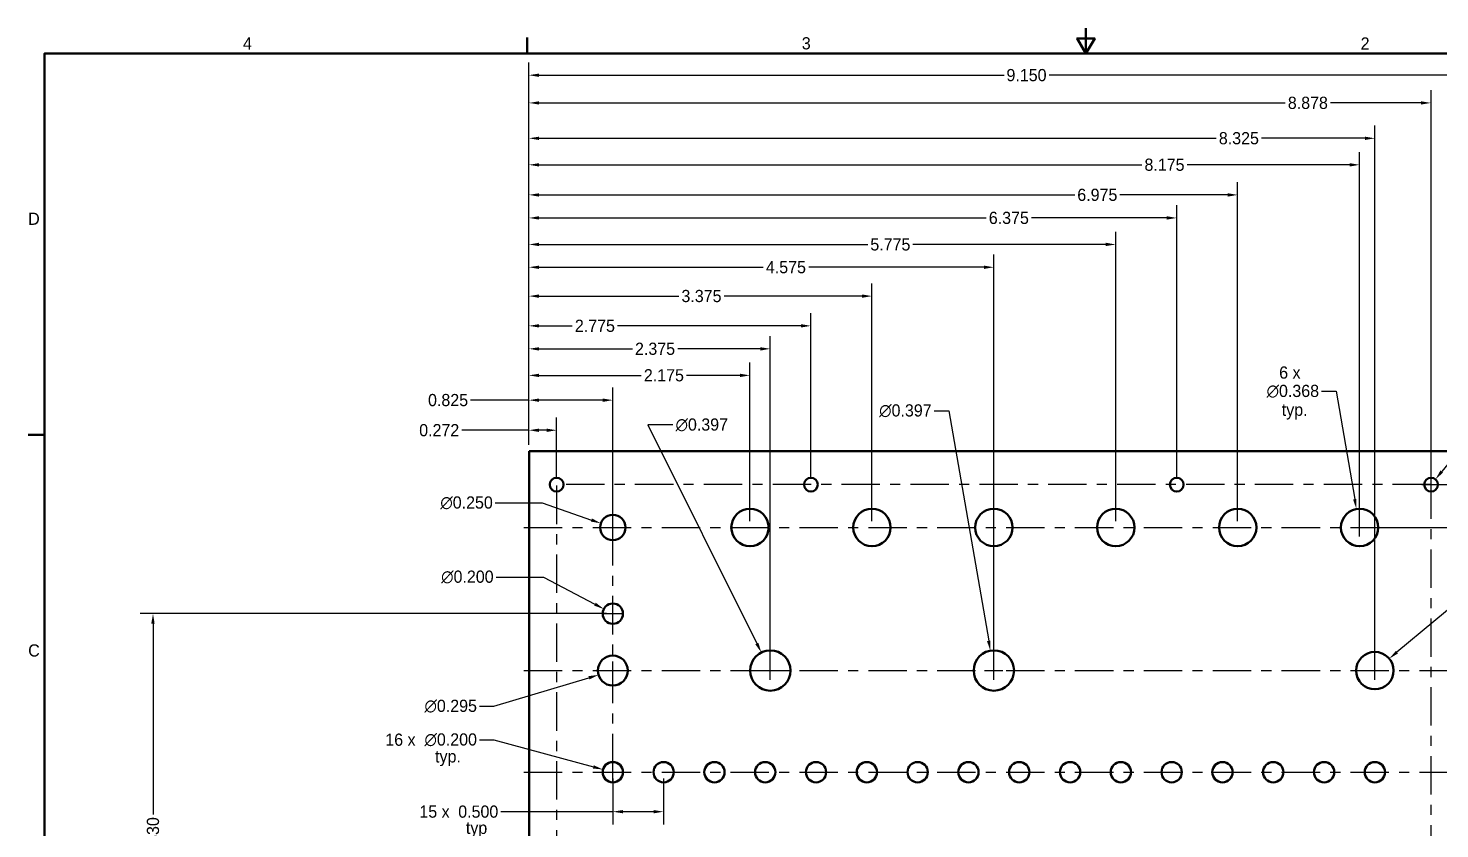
# Paper-space layout 'Layout1' of a CAD drawing. Extents: x 0.5 to 21.5, y 0.2 to 16.7.
# Drawn here: x 0.59 to 14.48, y 8.87 to 16.75 of the extents above; entities that cross this region are included whole.
import ezdxf

# ---------------------------------------------------------------- set-up
doc = ezdxf.new("R2010")
doc.units = 0
doc.header["$LTSCALE"] = 0.015748
doc.header["$MEASUREMENT"] = 0
doc.linetypes.add('ACAD_ISO08W100', pattern=[36, 24, -3, 6, -3])
doc.layers.add('Dimensions', color=7, linetype='Continuous', lineweight=25)
doc.layers.add('Sketch Lines', color=7, linetype='Continuous', lineweight=25)
doc.styles.add('DEFAULT-ANSI', font='ARIAL.TTF', dxfattribs={"width": 0.94})
doc.styles.add('TextStyle13', font='ARIAL.TTF', dxfattribs={"width": 0.94})
doc.styles.add('TextStyle8', font='ARIAL.TTF', dxfattribs={"width": 0.94})
doc.dimstyles.new('ANSI - ALIGNED', dxfattribs={"dimtxt": 0.12, "dimasz": 0.098425, "dimexe": 0.125, "dimexo": 0.0625, "dimgap": 0.031496, "dimtad": 0, "dimtoh": 1, "dimdec": 3, "dimrnd": 1e-08, "dimzin": 0, "dimdsep": 46, "dimtxsty": 'TextStyle8', "dimblk2": 'CLOSED', "dimcen": 0.09, "dimdle": 0.393701, "dimclrd": 47, "dimclre": 47, "dimclrt": 47, "dimadec": 0, "dimazin": 0, "dimtfac": 1, "dimtofl": 0, "dimtmove": 0, "dimatfit": 3, "dimfxl": 1, "dimtolj": 1, "dimtzin": 0, "dimlwd": 25, "dimlwe": 25, "dimarcsym": 0})

# ---------------------------------------------------------------- blocks, each defined once
blk = doc.blocks.new('2dTransBorder1')
at = {"layer": 'Sketch Lines', "color": 7, "linetype": 'Continuous', "lineweight": 50}
for points in [[(27.94, 42.545), (27.94, 41.91), (27.72, 42.291), (28.16, 42.291), (27.94, 41.91)], [(13.97, 41.91), (13.97, 42.317)], [(1.905, 1.27), (1.905, 41.91), (53.975, 41.91), (53.975, 1.27), (1.905, 1.27)], [(1.905, 32.385), (1.498, 32.385)]]:
    blk.add_lwpolyline(points, dxfattribs=at)
blk = doc.blocks.new('*D4')
at = {"layer": 'Defpoints', "color": 0, "linetype": 'Continuous'}
for p in [(6.343, 9.429), (6.843, 9.429), (6.843, 9.04)]:
    blk.add_point(p, dxfattribs=at)
at = {"layer": 'Dimensions', "color": 47, "linetype": 'Continuous', "lineweight": 25}
for p, q in [((6.343, 9.366), (6.343, 8.915)), ((6.843, 9.366), (6.843, 8.915)), ((6.343, 9.04), (5.241, 9.04)), ((6.745, 9.04), (6.442, 9.04))]:
    blk.add_line(p, q, dxfattribs=at)
at = {"layer": 'Dimensions', "color": 47, "linetype": 'Continuous'}
for points in [[(6.442, 9.056), (6.442, 9.024), (6.343, 9.04)], [(6.745, 9.056), (6.745, 9.024), (6.843, 9.04)]]:
    blk.add_solid(points, dxfattribs=at)
at = {"layer": 'Dimensions', "color": 47, "linetype": 'Continuous', "lineweight": 25, "insert": (5.019, 9.04), "char_height": 0.12, "attachment_point": 5, "style": 'TextStyle8'}
blk.add_mtext('\\A1;0.500', dxfattribs=at)
blk = doc.blocks.new('_Closed')
at = {"color": 0, "linetype": 'ByBlock', "lineweight": -2}
for p, q in [((-1, 0.17), (0, 0)), ((-1, 0.17), (-1, -0.17)), ((0, 0), (-1, -0.17)), ((0, 0), (-1, 0))]:
    blk.add_line(p, q, dxfattribs=at)
blk = doc.blocks.new('*D5')
at = {"layer": 'Defpoints', "color": 0, "linetype": 'Continuous'}
for p in [(5.518, 16.288), (5.518, 12.587), (14.668, 12.587)]:
    blk.add_point(p, dxfattribs=at)
at = {"layer": 'Dimensions', "color": 47, "linetype": 'Continuous', "lineweight": 25}
for p, q in [((5.518, 12.649), (5.518, 16.413)), ((14.668, 12.649), (14.668, 16.413)), ((5.617, 16.288), (10.194, 16.288)), ((14.57, 16.288), (10.637, 16.288))]:
    blk.add_line(p, q, dxfattribs=at)
at = {"layer": 'Dimensions', "color": 47, "linetype": 'Continuous'}
for points in [[(5.617, 16.304), (5.617, 16.271), (5.518, 16.288)], [(14.57, 16.304), (14.57, 16.271), (14.668, 16.288)]]:
    blk.add_solid(points, dxfattribs=at)
at = {"layer": 'Dimensions', "color": 47, "linetype": 'Continuous', "lineweight": 25, "insert": (10.415, 16.288), "char_height": 0.12, "attachment_point": 5, "style": 'TextStyle8'}
blk.add_mtext('\\A1;9.150', dxfattribs=at)
blk = doc.blocks.new('*D6')
at = {"layer": 'Defpoints', "color": 0, "linetype": 'Continuous'}
for p in [(5.518, 16.015), (5.518, 12.587), (14.396, 12.259)]:
    blk.add_point(p, dxfattribs=at)
at = {"layer": 'Dimensions', "color": 47, "linetype": 'Continuous', "lineweight": 25}
for p, q in [((5.518, 12.649), (5.518, 16.14)), ((14.396, 12.321), (14.396, 16.14)), ((5.617, 16.015), (12.962, 16.015)), ((14.298, 16.015), (13.406, 16.015))]:
    blk.add_line(p, q, dxfattribs=at)
at = {"layer": 'Dimensions', "color": 47, "linetype": 'Continuous'}
for points in [[(5.617, 16.031), (5.617, 15.999), (5.518, 16.015)], [(14.298, 16.031), (14.298, 15.999), (14.396, 16.015)]]:
    blk.add_solid(points, dxfattribs=at)
at = {"layer": 'Dimensions', "color": 47, "linetype": 'Continuous', "lineweight": 25, "insert": (13.184, 16.015), "char_height": 0.12, "attachment_point": 5, "style": 'TextStyle8'}
blk.add_mtext('\\A1;8.878', dxfattribs=at)
blk = doc.blocks.new('*D7')
at = {"layer": 'Defpoints', "color": 0, "linetype": 'Continuous'}
for p in [(5.518, 15.667), (5.518, 12.587), (13.843, 10.429)]:
    blk.add_point(p, dxfattribs=at)
at = {"layer": 'Dimensions', "color": 47, "linetype": 'Continuous', "lineweight": 25}
for p, q in [((5.518, 12.649), (5.518, 15.792)), ((13.843, 10.491), (13.843, 15.792)), ((5.617, 15.667), (12.282, 15.667)), ((13.745, 15.667), (12.727, 15.667))]:
    blk.add_line(p, q, dxfattribs=at)
at = {"layer": 'Dimensions', "color": 47, "linetype": 'Continuous'}
for points in [[(5.617, 15.683), (5.617, 15.65), (5.518, 15.667)], [(13.745, 15.683), (13.745, 15.65), (13.843, 15.667)]]:
    blk.add_solid(points, dxfattribs=at)
at = {"layer": 'Dimensions', "color": 47, "linetype": 'Continuous', "lineweight": 25, "insert": (12.505, 15.667), "char_height": 0.12, "attachment_point": 5, "style": 'TextStyle8'}
blk.add_mtext('\\A1;8.325', dxfattribs=at)
blk = doc.blocks.new('*D8')
at = {"layer": 'Defpoints', "color": 0, "linetype": 'Continuous'}
for p in [(5.518, 15.406), (5.518, 12.587), (13.693, 11.837)]:
    blk.add_point(p, dxfattribs=at)
at = {"layer": 'Dimensions', "color": 47, "linetype": 'Continuous', "lineweight": 25}
for p, q in [((5.518, 12.649), (5.518, 15.531)), ((13.693, 11.899), (13.693, 15.531)), ((5.617, 15.406), (11.551, 15.406)), ((13.595, 15.406), (11.996, 15.406))]:
    blk.add_line(p, q, dxfattribs=at)
at = {"layer": 'Dimensions', "color": 47, "linetype": 'Continuous'}
for points in [[(5.617, 15.422), (5.617, 15.389), (5.518, 15.406)], [(13.595, 15.422), (13.595, 15.389), (13.693, 15.406)]]:
    blk.add_solid(points, dxfattribs=at)
at = {"layer": 'Dimensions', "color": 47, "linetype": 'Continuous', "lineweight": 25, "insert": (11.773, 15.406), "char_height": 0.12, "attachment_point": 5, "style": 'TextStyle8'}
blk.add_mtext('\\A1;8.175', dxfattribs=at)
blk = doc.blocks.new('*D9')
at = {"layer": 'Defpoints', "color": 0, "linetype": 'Continuous'}
for p in [(5.518, 15.11), (5.518, 12.587), (12.493, 11.837)]:
    blk.add_point(p, dxfattribs=at)
at = {"layer": 'Dimensions', "color": 47, "linetype": 'Continuous', "lineweight": 25}
for p, q in [((5.518, 12.649), (5.518, 15.235)), ((12.493, 11.899), (12.493, 15.235)), ((5.617, 15.11), (10.889, 15.11)), ((12.395, 15.11), (11.334, 15.11))]:
    blk.add_line(p, q, dxfattribs=at)
at = {"layer": 'Dimensions', "color": 47, "linetype": 'Continuous'}
for points in [[(5.617, 15.126), (5.617, 15.093), (5.518, 15.11)], [(12.395, 15.126), (12.395, 15.093), (12.493, 15.11)]]:
    blk.add_solid(points, dxfattribs=at)
at = {"layer": 'Dimensions', "color": 47, "linetype": 'Continuous', "lineweight": 25, "insert": (11.112, 15.11), "char_height": 0.12, "attachment_point": 5, "style": 'TextStyle8'}
blk.add_mtext('\\A1;6.975', dxfattribs=at)
blk = doc.blocks.new('*D10')
at = {"layer": 'Defpoints', "color": 0, "linetype": 'Continuous'}
for p in [(5.518, 14.883), (5.518, 12.587), (11.893, 12.259)]:
    blk.add_point(p, dxfattribs=at)
at = {"layer": 'Dimensions', "color": 47, "linetype": 'Continuous', "lineweight": 25}
for p, q in [((5.518, 12.649), (5.518, 15.008)), ((11.893, 12.321), (11.893, 15.008)), ((5.617, 14.883), (10.019, 14.883)), ((11.795, 14.883), (10.464, 14.883))]:
    blk.add_line(p, q, dxfattribs=at)
at = {"layer": 'Dimensions', "color": 47, "linetype": 'Continuous'}
for points in [[(5.617, 14.9), (5.617, 14.867), (5.518, 14.883)], [(11.795, 14.9), (11.795, 14.867), (11.893, 14.883)]]:
    blk.add_solid(points, dxfattribs=at)
at = {"layer": 'Dimensions', "color": 47, "linetype": 'Continuous', "lineweight": 25, "insert": (10.241, 14.883), "char_height": 0.12, "attachment_point": 5, "style": 'TextStyle8'}
blk.add_mtext('\\A1;6.375', dxfattribs=at)
blk = doc.blocks.new('*D11')
at = {"layer": 'Defpoints', "color": 0, "linetype": 'Continuous'}
for p in [(5.518, 14.622), (5.518, 12.587), (11.293, 11.837)]:
    blk.add_point(p, dxfattribs=at)
at = {"layer": 'Dimensions', "color": 47, "linetype": 'Continuous', "lineweight": 25}
for p, q in [((5.518, 12.649), (5.518, 14.747)), ((11.293, 11.899), (11.293, 14.747)), ((5.617, 14.622), (8.852, 14.622)), ((11.195, 14.622), (9.297, 14.622))]:
    blk.add_line(p, q, dxfattribs=at)
at = {"layer": 'Dimensions', "color": 47, "linetype": 'Continuous'}
for points in [[(5.617, 14.639), (5.617, 14.606), (5.518, 14.622)], [(11.195, 14.639), (11.195, 14.606), (11.293, 14.622)]]:
    blk.add_solid(points, dxfattribs=at)
at = {"layer": 'Dimensions', "color": 47, "linetype": 'Continuous', "lineweight": 25, "insert": (9.075, 14.622), "char_height": 0.12, "attachment_point": 5, "style": 'TextStyle8'}
blk.add_mtext('\\A1;5.775', dxfattribs=at)
blk = doc.blocks.new('*D12')
at = {"layer": 'Defpoints', "color": 0, "linetype": 'Continuous'}
for p in [(5.518, 14.114), (5.518, 12.587), (8.893, 11.837)]:
    blk.add_point(p, dxfattribs=at)
at = {"layer": 'Dimensions', "color": 47, "linetype": 'Continuous', "lineweight": 25}
for p, q in [((5.518, 12.649), (5.518, 14.239)), ((8.893, 11.899), (8.893, 14.239)), ((5.617, 14.114), (6.994, 14.114)), ((8.795, 14.114), (7.438, 14.114))]:
    blk.add_line(p, q, dxfattribs=at)
at = {"layer": 'Dimensions', "color": 47, "linetype": 'Continuous'}
for points in [[(5.617, 14.13), (5.617, 14.097), (5.518, 14.114)], [(8.795, 14.13), (8.795, 14.097), (8.893, 14.114)]]:
    blk.add_solid(points, dxfattribs=at)
at = {"layer": 'Dimensions', "color": 47, "linetype": 'Continuous', "lineweight": 25, "insert": (7.216, 14.114), "char_height": 0.12, "attachment_point": 5, "style": 'TextStyle8'}
blk.add_mtext('\\A1;3.375', dxfattribs=at)
blk = doc.blocks.new('*D13')
at = {"layer": 'Defpoints', "color": 0, "linetype": 'Continuous'}
for p in [(5.518, 13.821), (5.518, 12.587), (8.293, 12.259)]:
    blk.add_point(p, dxfattribs=at)
at = {"layer": 'Dimensions', "color": 47, "linetype": 'Continuous', "lineweight": 25}
for p, q in [((5.518, 12.649), (5.518, 13.946)), ((8.293, 12.321), (8.293, 13.946)), ((5.617, 13.821), (5.944, 13.821)), ((8.195, 13.821), (6.39, 13.821))]:
    blk.add_line(p, q, dxfattribs=at)
at = {"layer": 'Dimensions', "color": 47, "linetype": 'Continuous'}
for points in [[(5.617, 13.838), (5.617, 13.805), (5.518, 13.821)], [(8.195, 13.838), (8.195, 13.805), (8.293, 13.821)]]:
    blk.add_solid(points, dxfattribs=at)
at = {"layer": 'Dimensions', "color": 47, "linetype": 'Continuous', "lineweight": 25, "insert": (6.167, 13.821), "char_height": 0.12, "attachment_point": 5, "style": 'TextStyle8'}
blk.add_mtext('\\A1;2.775', dxfattribs=at)
blk = doc.blocks.new('*D14')
at = {"layer": 'Defpoints', "color": 0, "linetype": 'Continuous'}
for p in [(5.518, 13.334), (5.518, 12.587), (7.693, 11.837)]:
    blk.add_point(p, dxfattribs=at)
at = {"layer": 'Dimensions', "color": 47, "linetype": 'Continuous', "lineweight": 25}
for p, q in [((5.518, 12.649), (5.518, 13.459)), ((7.693, 11.899), (7.693, 13.459)), ((5.617, 13.334), (6.623, 13.334)), ((7.595, 13.334), (7.069, 13.334))]:
    blk.add_line(p, q, dxfattribs=at)
at = {"layer": 'Dimensions', "color": 47, "linetype": 'Continuous'}
for points in [[(5.617, 13.35), (5.617, 13.317), (5.518, 13.334)], [(7.595, 13.35), (7.595, 13.317), (7.693, 13.334)]]:
    blk.add_solid(points, dxfattribs=at)
at = {"layer": 'Dimensions', "color": 47, "linetype": 'Continuous', "lineweight": 25, "insert": (6.846, 13.334), "char_height": 0.12, "attachment_point": 5, "style": 'TextStyle8'}
blk.add_mtext('\\A1;2.175', dxfattribs=at)
blk = doc.blocks.new('*D15')
at = {"layer": 'Defpoints', "color": 0, "linetype": 'Continuous'}
for p in [(5.518, 13.09), (5.518, 12.587), (6.343, 11.837)]:
    blk.add_point(p, dxfattribs=at)
at = {"layer": 'Dimensions', "color": 47, "linetype": 'Continuous', "lineweight": 25}
for p, q in [((5.518, 12.649), (5.518, 13.215)), ((6.343, 11.899), (6.343, 13.215)), ((5.518, 13.09), (4.944, 13.09)), ((6.245, 13.09), (5.617, 13.09))]:
    blk.add_line(p, q, dxfattribs=at)
at = {"layer": 'Dimensions', "color": 47, "linetype": 'Continuous'}
for points in [[(5.617, 13.106), (5.617, 13.073), (5.518, 13.09)], [(6.245, 13.106), (6.245, 13.073), (6.343, 13.09)]]:
    blk.add_solid(points, dxfattribs=at)
at = {"layer": 'Dimensions', "color": 47, "linetype": 'Continuous', "lineweight": 25, "insert": (4.722, 13.09), "char_height": 0.12, "attachment_point": 5, "style": 'TextStyle8'}
blk.add_mtext('\\A1;0.825', dxfattribs=at)
blk = doc.blocks.new('*D16')
at = {"layer": 'Defpoints', "color": 0, "linetype": 'Continuous'}
for p in [(5.518, 12.794), (5.518, 12.587), (5.79, 12.259)]:
    blk.add_point(p, dxfattribs=at)
at = {"layer": 'Dimensions', "color": 47, "linetype": 'Continuous', "lineweight": 25}
for p, q in [((5.518, 12.794), (4.856, 12.794)), ((5.518, 12.649), (5.518, 12.919)), ((5.692, 12.794), (5.617, 12.794)), ((5.79, 12.321), (5.79, 12.919))]:
    blk.add_line(p, q, dxfattribs=at)
at = {"layer": 'Dimensions', "color": 47, "linetype": 'Continuous'}
for points in [[(5.617, 12.81), (5.617, 12.777), (5.518, 12.794)], [(5.692, 12.81), (5.692, 12.777), (5.79, 12.794)]]:
    blk.add_solid(points, dxfattribs=at)
at = {"layer": 'Dimensions', "color": 47, "linetype": 'Continuous', "lineweight": 25, "insert": (4.635, 12.794), "char_height": 0.12, "attachment_point": 5, "style": 'TextStyle8'}
blk.add_mtext('\\A1;0.272', dxfattribs=at)
blk = doc.blocks.new('*D20')
at = {"layer": 'Defpoints', "color": 0, "linetype": 'Continuous'}
for p in [(14.396, 12.259), (14.668, 6.159), (18.439, 6.159)]:
    blk.add_point(p, dxfattribs=at)
at = {"layer": 'Dimensions', "color": 47, "linetype": 'Continuous', "lineweight": 25}
for p, q in [((14.459, 12.259), (18.564, 12.259)), ((18.439, 12.16), (18.439, 11.648)), ((18.439, 6.257), (18.439, 11.204)), ((14.731, 6.159), (18.564, 6.159))]:
    blk.add_line(p, q, dxfattribs=at)
at = {"layer": 'Dimensions', "color": 47, "linetype": 'Continuous'}
for points in [[(18.423, 12.16), (18.456, 12.16), (18.439, 12.259)], [(18.423, 6.257), (18.456, 6.257), (18.439, 6.159)]]:
    blk.add_solid(points, dxfattribs=at)
at = {"layer": 'Dimensions', "color": 47, "linetype": 'Continuous', "lineweight": 25, "insert": (18.439, 11.426), "char_height": 0.12, "attachment_point": 5, "rotation": 90, "style": 'TextStyle8'}
blk.add_mtext('\\A1;6.100', dxfattribs=at)
blk = doc.blocks.new('*D24')
at = {"layer": 'Defpoints', "color": 0, "linetype": 'Continuous'}
for p in [(1.818, 10.989), (6.343, 10.989), (5.518, 6.159)]:
    blk.add_point(p, dxfattribs=at)
at = {"layer": 'Dimensions', "color": 47, "linetype": 'Continuous', "lineweight": 25}
for p, q in [((6.281, 10.989), (1.693, 10.989)), ((1.818, 10.89), (1.818, 9.013)), ((1.818, 6.257), (1.818, 8.565)), ((5.456, 6.159), (1.693, 6.159))]:
    blk.add_line(p, q, dxfattribs=at)
at = {"layer": 'Dimensions', "color": 47, "linetype": 'Continuous'}
for points in [[(1.801, 10.89), (1.834, 10.89), (1.818, 10.989)], [(1.801, 6.257), (1.834, 6.257), (1.818, 6.159)]]:
    blk.add_solid(points, dxfattribs=at)
at = {"layer": 'Dimensions', "color": 47, "linetype": 'Continuous', "lineweight": 25, "insert": (1.818, 8.789), "char_height": 0.12, "attachment_point": 5, "rotation": 90, "style": 'TextStyle8'}
blk.add_mtext('\\A1;4.830', dxfattribs=at)
blk = doc.blocks.new('*D51')
at = {"layer": 'Defpoints', "color": 0, "linetype": 'Continuous'}
for p in [(13.985, 10.546), (13.702, 10.311)]:
    blk.add_point(p, dxfattribs=at)
at = {"layer": 'Dimensions', "color": 47, "linetype": 'Continuous', "lineweight": 25}
for p, q in [((14.908, 11.314), (14.061, 10.609)), ((15.051, 11.314), (14.908, 11.314)), ((13.753, 10.429), (13.933, 10.429)), ((13.843, 10.339), (13.843, 10.519))]:
    blk.add_line(p, q, dxfattribs=at)
at = {"layer": 'Dimensions', "color": 47, "linetype": 'Continuous'}
blk.add_solid([(14.05, 10.622), (14.071, 10.597), (13.985, 10.546)], dxfattribs=at)
at = {"layer": 'Dimensions', "color": 47, "linetype": 'Continuous', "lineweight": 25, "insert": (15.334, 11.314), "char_height": 0.12, "attachment_point": 5, "style": 'TextStyle8'}
blk.add_mtext('\\A1;∅0.368', dxfattribs=at)
blk = doc.blocks.new('*D52')
at = {"layer": 'Defpoints', "color": 0, "linetype": 'Continuous'}
for p in [(6.485, 10.471), (6.202, 10.386)]:
    blk.add_point(p, dxfattribs=at)
at = {"layer": 'Dimensions', "color": 47, "linetype": 'Continuous', "lineweight": 25}
for p, q in [((6.253, 10.429), (6.433, 10.429)), ((6.343, 10.339), (6.343, 10.519)), ((5.174, 10.078), (6.108, 10.358)), ((5.031, 10.078), (5.174, 10.078))]:
    blk.add_line(p, q, dxfattribs=at)
at = {"layer": 'Dimensions', "color": 47, "linetype": 'Continuous'}
blk.add_solid([(6.103, 10.374), (6.113, 10.342), (6.202, 10.386)], dxfattribs=at)
at = {"layer": 'Dimensions', "color": 47, "linetype": 'Continuous', "lineweight": 25, "insert": (4.748, 10.078), "char_height": 0.12, "attachment_point": 5, "style": 'TextStyle8'}
blk.add_mtext('\\A1;∅0.295', dxfattribs=at)
blk = doc.blocks.new('*D53')
at = {"layer": 'Defpoints', "color": 0, "linetype": 'Continuous'}
for p in [(14.44, 12.311), (14.353, 12.206)]:
    blk.add_point(p, dxfattribs=at)
at = {"layer": 'Dimensions', "color": 47, "linetype": 'Continuous', "lineweight": 25}
for p, q in [((14.904, 12.878), (14.502, 12.387)), ((15.048, 12.878), (14.904, 12.878)), ((14.306, 12.259), (14.486, 12.259)), ((14.396, 12.169), (14.396, 12.349))]:
    blk.add_line(p, q, dxfattribs=at)
at = {"layer": 'Dimensions', "color": 47, "linetype": 'Continuous'}
blk.add_solid([(14.489, 12.398), (14.515, 12.377), (14.44, 12.311)], dxfattribs=at)
at = {"layer": 'Dimensions', "color": 47, "linetype": 'Continuous', "lineweight": 25, "insert": (15.331, 12.878), "char_height": 0.12, "attachment_point": 5, "style": 'TextStyle8'}
blk.add_mtext('\\A1;∅0.136', dxfattribs=at)
blk = doc.blocks.new('*D54')
at = {"layer": 'Defpoints', "color": 0, "linetype": 'Continuous'}
for p in [(6.225, 11.878), (6.462, 11.796)]:
    blk.add_point(p, dxfattribs=at)
at = {"layer": 'Dimensions', "color": 47, "linetype": 'Continuous', "lineweight": 25}
for p, q in [((5.187, 12.079), (5.647, 12.079)), ((5.647, 12.079), (6.132, 11.91)), ((6.253, 11.837), (6.433, 11.837)), ((6.343, 11.747), (6.343, 11.927))]:
    blk.add_line(p, q, dxfattribs=at)
at = {"layer": 'Dimensions', "color": 47, "linetype": 'Continuous'}
blk.add_solid([(6.138, 11.926), (6.127, 11.895), (6.225, 11.878)], dxfattribs=at)
at = {"layer": 'Dimensions', "color": 47, "linetype": 'Continuous', "lineweight": 25, "insert": (4.904, 12.079), "char_height": 0.12, "attachment_point": 5, "style": 'TextStyle8'}
blk.add_mtext('\\A1;∅0.250', dxfattribs=at)
blk = doc.blocks.new('*D55')
at = {"layer": 'Defpoints', "color": 0, "linetype": 'Continuous'}
for p in [(6.255, 11.035), (6.432, 10.942)]:
    blk.add_point(p, dxfattribs=at)
at = {"layer": 'Dimensions', "color": 47, "linetype": 'Continuous', "lineweight": 25}
for p, q in [((5.195, 11.349), (5.661, 11.349)), ((5.661, 11.349), (6.168, 11.081)), ((6.253, 10.989), (6.433, 10.989)), ((6.343, 10.899), (6.343, 11.079))]:
    blk.add_line(p, q, dxfattribs=at)
at = {"layer": 'Dimensions', "color": 47, "linetype": 'Continuous'}
blk.add_solid([(6.176, 11.096), (6.16, 11.067), (6.255, 11.035)], dxfattribs=at)
at = {"layer": 'Dimensions', "color": 47, "linetype": 'Continuous', "lineweight": 25, "insert": (4.912, 11.349), "char_height": 0.12, "attachment_point": 5, "style": 'TextStyle8'}
blk.add_mtext('\\A1;∅0.200', dxfattribs=at)
blk = doc.blocks.new('*D56')
at = {"layer": 'Defpoints', "color": 0, "linetype": 'Continuous'}
for p in [(6.247, 9.455), (6.44, 9.403)]:
    blk.add_point(p, dxfattribs=at)
at = {"layer": 'Dimensions', "color": 47, "linetype": 'Continuous', "lineweight": 25}
for p, q in [((5.031, 9.747), (5.174, 9.747)), ((5.174, 9.747), (6.152, 9.481)), ((6.343, 9.339), (6.343, 9.519)), ((6.253, 9.429), (6.433, 9.429))]:
    blk.add_line(p, q, dxfattribs=at)
at = {"layer": 'Dimensions', "color": 47, "linetype": 'Continuous'}
blk.add_solid([(6.156, 9.497), (6.148, 9.465), (6.247, 9.455)], dxfattribs=at)
at = {"layer": 'Dimensions', "color": 47, "linetype": 'Continuous', "lineweight": 25, "insert": (4.748, 9.747), "char_height": 0.12, "attachment_point": 5, "style": 'TextStyle8'}
blk.add_mtext('\\A1;∅0.200', dxfattribs=at)
blk = doc.blocks.new('*D57')
at = {"layer": 'Defpoints', "color": 0, "linetype": 'Continuous'}
for p in [(10.059, 10.624), (10.127, 10.233)]:
    blk.add_point(p, dxfattribs=at)
at = {"layer": 'Dimensions', "color": 47, "linetype": 'Continuous', "lineweight": 25}
for p, q in [((9.506, 12.985), (9.649, 12.985)), ((9.649, 12.985), (10.043, 10.721)), ((10.003, 10.429), (10.183, 10.429)), ((10.093, 10.339), (10.093, 10.519))]:
    blk.add_line(p, q, dxfattribs=at)
at = {"layer": 'Dimensions', "color": 47, "linetype": 'Continuous'}
blk.add_solid([(10.059, 10.724), (10.026, 10.719), (10.059, 10.624)], dxfattribs=at)
at = {"layer": 'Dimensions', "color": 47, "linetype": 'Continuous', "lineweight": 25, "insert": (9.223, 12.985), "char_height": 0.12, "attachment_point": 5, "style": 'TextStyle8'}
blk.add_mtext('\\A1;∅0.397', dxfattribs=at)
blk = doc.blocks.new('*D58')
at = {"layer": 'Defpoints', "color": 0, "linetype": 'Continuous'}
for p in [(7.805, 10.607), (7.982, 10.251)]:
    blk.add_point(p, dxfattribs=at)
at = {"layer": 'Dimensions', "color": 47, "linetype": 'Continuous', "lineweight": 25}
for p, q in [((6.935, 12.846), (6.689, 12.846)), ((6.689, 12.846), (7.761, 10.695)), ((7.803, 10.429), (7.983, 10.429)), ((7.893, 10.339), (7.893, 10.519))]:
    blk.add_line(p, q, dxfattribs=at)
at = {"layer": 'Dimensions', "color": 47, "linetype": 'Continuous'}
blk.add_solid([(7.776, 10.702), (7.746, 10.687), (7.805, 10.607)], dxfattribs=at)
at = {"layer": 'Dimensions', "color": 47, "linetype": 'Continuous', "lineweight": 25, "insert": (7.219, 12.846), "char_height": 0.12, "attachment_point": 5, "style": 'TextStyle8'}
blk.add_mtext('\\A1;∅0.397', dxfattribs=at)
blk = doc.blocks.new('*D59')
at = {"layer": 'Defpoints', "color": 0, "linetype": 'Continuous'}
for p in [(13.662, 12.018), (13.725, 11.656)]:
    blk.add_point(p, dxfattribs=at)
at = {"layer": 'Dimensions', "color": 47, "linetype": 'Continuous', "lineweight": 25}
for p, q in [((13.319, 13.177), (13.462, 13.177)), ((13.462, 13.177), (13.645, 12.115)), ((13.603, 11.837), (13.783, 11.837)), ((13.693, 11.747), (13.693, 11.927))]:
    blk.add_line(p, q, dxfattribs=at)
at = {"layer": 'Dimensions', "color": 47, "linetype": 'Continuous'}
blk.add_solid([(13.662, 12.118), (13.629, 12.112), (13.662, 12.018)], dxfattribs=at)
at = {"layer": 'Dimensions', "color": 47, "linetype": 'Continuous', "lineweight": 25, "insert": (13.036, 13.177), "char_height": 0.12, "attachment_point": 5, "style": 'TextStyle8'}
blk.add_mtext('\\A1;∅0.368', dxfattribs=at)
blk = doc.blocks.new('*D62')
at = {"layer": 'Defpoints', "color": 0, "linetype": 'Continuous'}
for p in [(5.518, 13.595), (5.518, 12.587), (7.893, 10.429)]:
    blk.add_point(p, dxfattribs=at)
at = {"layer": 'Dimensions', "color": 47, "linetype": 'Continuous', "lineweight": 25}
for p, q in [((5.518, 12.649), (5.518, 13.72)), ((7.893, 10.491), (7.893, 13.72)), ((5.617, 13.595), (6.536, 13.595)), ((7.795, 13.595), (6.982, 13.595))]:
    blk.add_line(p, q, dxfattribs=at)
at = {"layer": 'Dimensions', "color": 47, "linetype": 'Continuous'}
for points in [[(5.617, 13.611), (5.617, 13.578), (5.518, 13.595)], [(7.795, 13.611), (7.795, 13.578), (7.893, 13.595)]]:
    blk.add_solid(points, dxfattribs=at)
at = {"layer": 'Dimensions', "color": 47, "linetype": 'Continuous', "lineweight": 25, "insert": (6.759, 13.595), "char_height": 0.12, "attachment_point": 5, "style": 'TextStyle8'}
blk.add_mtext('\\A1;2.375', dxfattribs=at)
blk = doc.blocks.new('*D63')
at = {"layer": 'Defpoints', "color": 0, "linetype": 'Continuous'}
for p in [(5.518, 14.398), (5.518, 12.587), (10.093, 10.429)]:
    blk.add_point(p, dxfattribs=at)
at = {"layer": 'Dimensions', "color": 47, "linetype": 'Continuous', "lineweight": 25}
for p, q in [((5.518, 12.649), (5.518, 14.523)), ((10.093, 10.491), (10.093, 14.523)), ((5.617, 14.398), (7.823, 14.398)), ((9.995, 14.398), (8.272, 14.398))]:
    blk.add_line(p, q, dxfattribs=at)
at = {"layer": 'Dimensions', "color": 47, "linetype": 'Continuous'}
for points in [[(5.617, 14.414), (5.617, 14.381), (5.518, 14.398)], [(9.995, 14.414), (9.995, 14.381), (10.093, 14.398)]]:
    blk.add_solid(points, dxfattribs=at)
at = {"layer": 'Dimensions', "color": 47, "linetype": 'Continuous', "lineweight": 25, "insert": (8.047, 14.398), "char_height": 0.12, "attachment_point": 5, "style": 'TextStyle8'}
blk.add_mtext('\\A1;4.575', dxfattribs=at)
blk = doc.blocks.new('*D64')
at = {"layer": 'Defpoints', "color": 0, "linetype": 'Continuous'}
for p in [(13.693, 11.837), (14.668, 6.159), (18.009, 6.159)]:
    blk.add_point(p, dxfattribs=at)
at = {"layer": 'Dimensions', "color": 47, "linetype": 'Continuous', "lineweight": 25}
for p, q in [((13.756, 11.837), (18.134, 11.837)), ((18.009, 11.738), (18.009, 11.08)), ((18.009, 6.257), (18.009, 10.636)), ((14.731, 6.159), (18.134, 6.159))]:
    blk.add_line(p, q, dxfattribs=at)
at = {"layer": 'Dimensions', "color": 47, "linetype": 'Continuous'}
for points in [[(17.993, 11.738), (18.026, 11.738), (18.009, 11.837)], [(17.993, 6.257), (18.026, 6.257), (18.009, 6.159)]]:
    blk.add_solid(points, dxfattribs=at)
at = {"layer": 'Dimensions', "color": 47, "linetype": 'Continuous', "lineweight": 25, "insert": (18.009, 10.858), "char_height": 0.12, "attachment_point": 5, "rotation": 90, "style": 'TextStyle8'}
blk.add_mtext('\\A1;5.678', dxfattribs=at)

psp = doc.layouts.get("Layout1")

# ---------------------------------------------------------------- linework, layer by layer
at = {"layer": 'Sketch Lines', "color": 7, "linetype": 'ACAD_ISO08W100', "lineweight": 25}
for p, q in [((6.3435, 9.4288), (6.3435, 12.6588)), ((14.3965, 12.2585), (5.7905, 12.2585)), ((5.7905, 12.2488), (5.7905, 6.4968)), ((14.3965, 6.4968), (14.3965, 12.2585)), ((5.4685, 11.8368), (14.7685, 11.8368)), ((5.4685, 10.4288), (14.7685, 10.4288)), ((5.4685, 9.4288), (14.7685, 9.4288))]:
    psp.add_line(p, q, dxfattribs=at)
at = {"layer": 'Sketch Lines', "color": 7, "linetype": 'Continuous', "lineweight": 50}
for p, q in [((5.5185, 12.5868), (5.5185, 6.1588)), ((14.6685, 12.5868), (5.5185, 12.5868))]:
    psp.add_line(p, q, dxfattribs=at)
for centre, radius in [((5.7905, 12.2585), 0.068), ((8.2935, 12.2585), 0.068), ((11.8935, 12.2585), 0.068), ((14.3965, 12.2585), 0.068), ((6.3435, 11.8368), 0.125), ((7.6935, 11.8368), 0.184), ((8.8935, 11.8368), 0.184), ((10.0935, 11.8368), 0.184), ((11.2935, 11.8368), 0.184), ((12.4935, 11.8368), 0.184), ((13.6935, 11.8368), 0.184), ((6.3435, 10.9888), 0.1), ((6.3435, 10.4288), 0.1475), ((7.8935, 10.4288), 0.1985), ((10.0935, 10.4288), 0.1985), ((13.8435, 10.4288), 0.184), ((6.3435, 9.4288), 0.1), ((6.8435, 9.4288), 0.1), ((7.3435, 9.4288), 0.1), ((7.8435, 9.4288), 0.1), ((8.3435, 9.4288), 0.1), ((8.8435, 9.4288), 0.1), ((9.3435, 9.4288), 0.1), ((9.8435, 9.4288), 0.1), ((10.3435, 9.4288), 0.1), ((10.8435, 9.4288), 0.1), ((11.3435, 9.4288), 0.1), ((11.8435, 9.4288), 0.1), ((12.3435, 9.4288), 0.1), ((12.8435, 9.4288), 0.1), ((13.3435, 9.4288), 0.1), ((13.8435, 9.4288), 0.1)]:
    psp.add_circle(centre, radius, dxfattribs=at)

# ---------------------------------------------------------------- block references
at = {"layer": 'Sketch Lines', "xscale": 0.3937007874015748, "yscale": 0.3937007874015748, "zscale": 0.3937007874015748}
psp.add_blockref('2dTransBorder1', (0, 0), dxfattribs=at)

# ---------------------------------------------------------------- texts
at = {"layer": 'Sketch Lines', "color": 7, "linetype": 'Continuous', "lineweight": 50, "char_height": 0.1201, "attachment_point": 7, "style": 'TextStyle13'}
for s, insert in [('4', (2.7034, 16.54)), ('3', (8.2034, 16.54)), ('2', (13.7034, 16.54)), ('D', (0.5894, 14.815)), ('C', (0.5894, 10.565))]:
    psp.add_mtext(s, dxfattribs=dict(at, insert=insert))
at = {"layer": 'Sketch Lines', "color": 177, "lineweight": 5, "char_height": 0.12008, "attachment_point": 1, "line_spacing_factor": 0.8, "style": 'DEFAULT-ANSI'}
for s, insert in [('{6 x}', (12.9016, 13.4218)), ('{typ.}', (12.9273, 13.0555)), ('{16 x}', (4.104, 9.8087)), ('{typ.}', (4.5941, 9.6443)), ('{15 x}', (4.4393, 9.101)), ('{typ}', (4.8972, 8.9412))]:
    psp.add_mtext(s, dxfattribs=dict(at, insert=insert))

# ---------------------------------------------------------------- dimensions: what is measured, and where the dimension line sits
at = {"layer": 'Dimensions', "color": 7, "linetype": 'Continuous', "lineweight": 25}
for base, p1, p2, angle, picture, middle in [((5.5185, 16.2876), (14.6685, 12.5868), (5.5185, 12.5868), 180, '*D5', (10.4153, 16.2876)), ((5.5185, 16.0151), (14.3965, 12.2585), (5.5185, 12.5868), 0, '*D6', (13.1838, 16.0151)), ((5.5185, 15.6668), (13.8435, 10.4288), (5.5185, 12.5868), 0, '*D7', (12.5048, 15.6668)), ((5.5185, 15.4056), (13.6935, 11.8368), (5.5185, 12.5868), 0, '*D8', (11.7735, 15.4056)), ((5.5185, 15.1096), (12.4935, 11.8368), (5.5185, 12.5868), 0, '*D9', (11.1118, 15.1096)), ((5.5185, 14.8833), (11.8935, 12.2585), (5.5185, 12.5868), 0, '*D10', (10.2412, 14.8833)), ((5.5185, 14.6221), (11.2935, 11.8368), (5.5185, 12.5868), 0, '*D11', (9.0746, 14.6221)), ((5.5185, 14.3979), (10.0935, 10.4288), (5.5185, 12.5868), 0, '*D63', (8.0473, 14.3979)), ((5.5185, 14.1138), (8.8935, 11.8368), (5.5185, 12.5868), 0, '*D12', (7.2158, 14.1138)), ((5.5185, 13.8212), (8.2935, 12.2585), (5.5185, 12.5868), 0, '*D13', (6.1668, 13.8212)), ((5.5185, 13.5948), (7.8935, 10.4288), (5.5185, 12.5868), 0, '*D62', (6.7588, 13.5948)), ((5.5185, 13.3336), (7.6935, 11.8368), (5.5185, 12.5868), 0, '*D14', (6.8459, 13.3336)), ((5.5185, 13.0899), (6.3435, 11.8368), (5.5185, 12.5868), 0, '*D15', (4.7217, 13.0899)), ((5.5185, 12.7939), (5.7905, 12.2585), (5.5185, 12.5868), 0, '*D16', (4.6346, 12.7939)), ((18.4392, 6.1588), (14.3965, 12.2585), (14.6685, 6.1588), 270, '*D20', (18.4392, 11.4259)), ((18.0091, 6.1588), (13.6935, 11.8368), (14.6685, 6.1588), 90, '*D64', (18.0091, 10.8576)), ((1.8177, 10.9888), (5.5185, 6.1588), (6.3435, 10.9888), 90, '*D24', (1.8177, 8.7891)), ((6.8435, 9.04), (6.3435, 9.4288), (6.8435, 9.4288), 180, '*D4', (5.019, 9.04))]:
    dim = psp.add_linear_dim(base=base, p1=p1, p2=p2, angle=angle, dimstyle='ANSI - ALIGNED', override={"dimtoh": 0, "dimdec": 3, "dimlfac": 1, "dimtxsty": 'TextStyle8', "dimtp": 0, "dimtm": 0}, dxfattribs=at)
    dim.commit()
    dim.dimension.update_dxf_attribs({"geometry": picture, "text_midpoint": middle, "dimtype": 160})
for p1, p2, picture, middle in [((13.7247, 11.6555), (13.6622, 12.0182), '*D59', (13.0358, 13.1769)), ((10.1275, 10.2333), (10.0595, 10.6244), '*D57', (9.2226, 12.9854)), ((7.982, 10.2512), (7.805, 10.6065), '*D58', (7.2186, 12.8461)), ((14.3534, 12.2059), (14.4396, 12.3111), '*D53', (15.331, 12.878)), ((6.4615, 11.7957), (6.2254, 11.878), '*D54', (4.904, 12.0794)), ((6.4319, 10.9422), (6.255, 11.0354), '*D55', (4.9124, 11.3486)), ((13.702, 10.3112), (13.9849, 10.5465), '*D51', (15.3343, 11.3138)), ((6.4847, 10.4713), (6.2022, 10.3864), '*D52', (4.7477, 10.0776)), ((6.44, 9.4026), (6.247, 9.4551), '*D56', (4.7477, 9.7468))]:
    dim = psp.add_diameter_dim_2p(p1=p1, p2=p2, dimstyle='ANSI - ALIGNED', override={"dimdec": 3, "dimlfac": 1, "dimtxsty": 'TextStyle8', "dimtp": 0, "dimtm": 0}, dxfattribs=at)
    dim.commit()
    dim.dimension.update_dxf_attribs({"geometry": picture, "text_midpoint": middle, "dimtype": 163})

doc.saveas('drawing.dxf')
